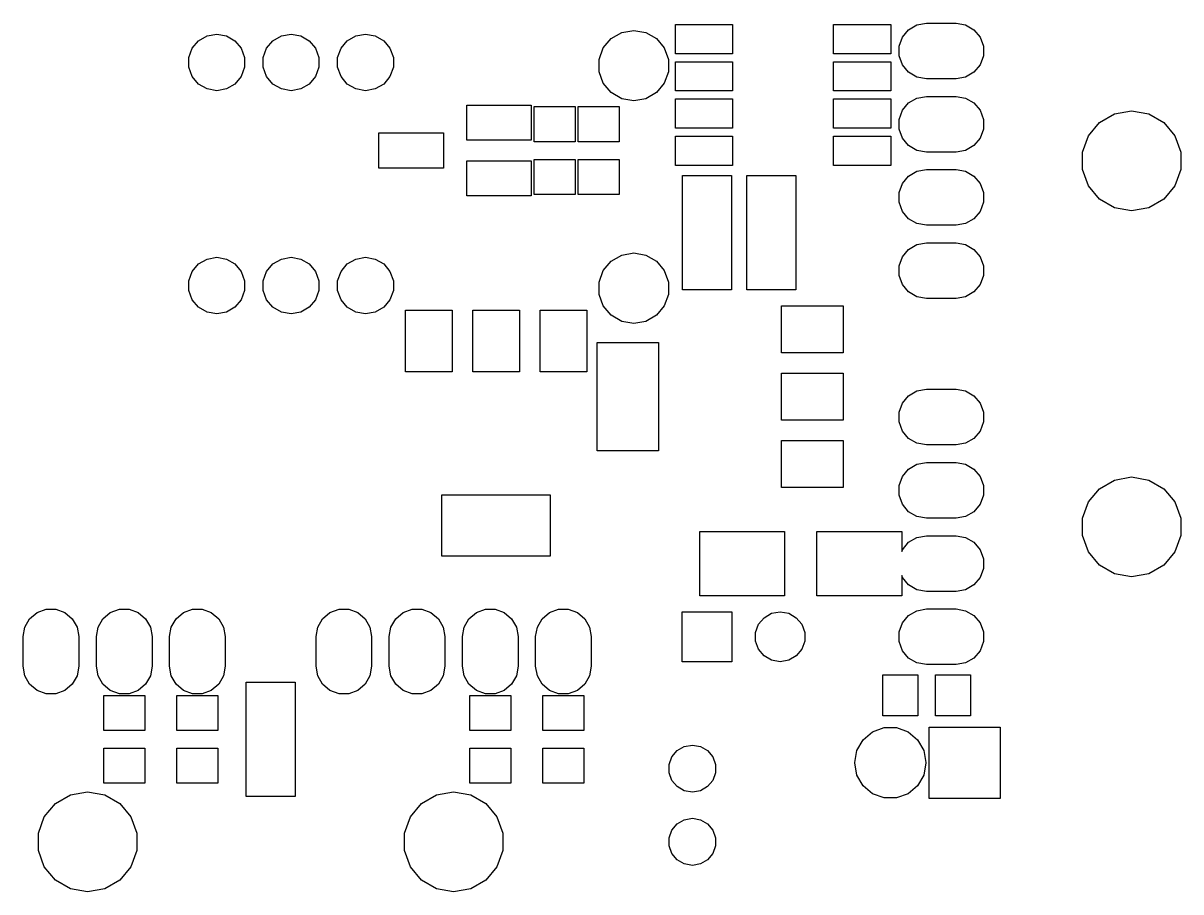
# Model space of a CAD drawing. Extents: x 0.3 to 75.7, y -92.2 to -1.9.
# Drawn here: x 35.65 to 75.18, y -92.21 to -62.55 of the extents above; entities that cross this region are included whole.
import ezdxf

# ---------------------------------------------------------------- set-up
doc = ezdxf.new("R2010")
doc.units = 0
doc.header["$MEASUREMENT"] = 0
doc.layers.add('BLACK', color=7, linetype='CONTINUOUS')

msp = doc.modelspace()

# ---------------------------------------------------------------- linework, layer by layer
at = {"layer": 'Black'}
for p, q in [((56.088, -62.8682), (56.5, -62.7956)), ((56.5, -62.7956), (56.912, -62.8682)), ((57.925, -63.595), (57.925, -62.595)), ((57.925, -62.595), (59.875, -62.595)), ((59.875, -62.595), (59.875, -63.595)), ((63.325, -63.595), (63.325, -62.595)), ((63.325, -62.595), (65.275, -62.595)), ((65.275, -62.595), (65.275, -63.595)), ((65.6717, -63.025), (65.8838, -62.7723)), ((65.8838, -62.7723), (66.1695, -62.6073)), ((66.1695, -62.6073), (66.4945, -62.55)), ((66.4945, -62.55), (67.5055, -62.55)), ((67.5055, -62.55), (67.8305, -62.6073)), ((67.8305, -62.6073), (68.1162, -62.7723)), ((68.1162, -62.7723), (68.3283, -63.025)), ((41.4237, -63.4072), (41.6393, -63.1502)), ((41.6393, -63.1502), (41.9297, -62.9826)), ((41.9297, -62.9826), (42.26, -62.9243)), ((42.26, -62.9243), (42.5903, -62.9826)), ((42.5903, -62.9826), (42.8807, -63.1502)), ((42.8807, -63.1502), (43.0963, -63.4072)), ((43.9637, -63.4072), (44.1793, -63.1502)), ((44.1793, -63.1502), (44.4697, -62.9826)), ((44.4697, -62.9826), (44.8, -62.9243)), ((44.8, -62.9243), (45.1303, -62.9826)), ((45.1303, -62.9826), (45.4207, -63.1502)), ((45.4207, -63.1502), (45.6363, -63.4072)), ((46.5037, -63.4072), (46.7193, -63.1502)), ((46.7193, -63.1502), (47.0097, -62.9826)), ((47.0097, -62.9826), (47.34, -62.9243)), ((47.34, -62.9243), (47.6703, -62.9826)), ((47.6703, -62.9826), (47.9607, -63.1502)), ((47.9607, -63.1502), (48.1763, -63.4072)), ((55.4568, -63.3979), (55.7257, -63.0774)), ((55.7257, -63.0774), (56.088, -62.8682)), ((56.912, -62.8682), (57.2743, -63.0774)), ((57.2743, -63.0774), (57.5432, -63.3979)), ((65.5589, -63.335), (65.6717, -63.025)), ((68.3283, -63.025), (68.4411, -63.335)), ((41.309, -63.7223), (41.4237, -63.4072)), ((43.0963, -63.4072), (43.211, -63.7223)), ((43.849, -63.7223), (43.9637, -63.4072)), ((45.6363, -63.4072), (45.751, -63.7223)), ((46.389, -63.7223), (46.5037, -63.4072)), ((48.1763, -63.4072), (48.291, -63.7223)), ((55.3137, -63.791), (55.4568, -63.3979)), ((57.5432, -63.3979), (57.6863, -63.791)), ((59.875, -63.595), (57.925, -63.595)), ((65.275, -63.595), (63.325, -63.595)), ((65.5589, -63.665), (65.5589, -63.335)), ((68.4411, -63.335), (68.4411, -63.665)), ((41.309, -64.0577), (41.309, -63.7223)), ((43.211, -63.7223), (43.211, -64.0577)), ((43.849, -64.0577), (43.849, -63.7223)), ((45.751, -63.7223), (45.751, -64.0577)), ((46.389, -64.0577), (46.389, -63.7223)), ((48.291, -63.7223), (48.291, -64.0577)), ((55.3137, -64.2093), (55.3137, -63.791)), ((57.6863, -63.791), (57.6863, -64.2093)), ((57.925, -64.865), (57.925, -63.865)), ((57.925, -63.865), (59.875, -63.865)), ((59.875, -63.865), (59.875, -64.865)), ((63.325, -64.865), (63.325, -63.865)), ((63.325, -63.865), (65.275, -63.865)), ((65.275, -63.865), (65.275, -64.865)), ((65.6717, -63.975), (65.5589, -63.665)), ((65.8838, -64.2277), (65.6717, -63.975)), ((68.3283, -63.975), (68.1162, -64.2277)), ((68.4411, -63.665), (68.3283, -63.975)), ((41.4237, -64.3728), (41.309, -64.0577)), ((41.6393, -64.6298), (41.4237, -64.3728)), ((43.0963, -64.3728), (42.8807, -64.6298)), ((43.211, -64.0577), (43.0963, -64.3728)), ((43.9637, -64.3728), (43.849, -64.0577)), ((44.1793, -64.6298), (43.9637, -64.3728)), ((45.6363, -64.3728), (45.4207, -64.6298)), ((45.751, -64.0577), (45.6363, -64.3728)), ((46.5037, -64.3728), (46.389, -64.0577)), ((46.7193, -64.6298), (46.5037, -64.3728)), ((48.1763, -64.3728), (47.9607, -64.6298)), ((48.291, -64.0577), (48.1763, -64.3728)), ((55.4568, -64.6025), (55.3137, -64.2093)), ((57.6863, -64.2093), (57.5432, -64.6025)), ((66.1695, -64.3927), (65.8838, -64.2277)), ((66.4945, -64.45), (66.1695, -64.3927)), ((67.8305, -64.3927), (67.5055, -64.45)), ((68.1162, -64.2277), (67.8305, -64.3927)), ((41.9297, -64.7974), (41.6393, -64.6298)), ((42.26, -64.8557), (41.9297, -64.7974)), ((42.5903, -64.7974), (42.26, -64.8557)), ((42.8807, -64.6298), (42.5903, -64.7974)), ((44.4697, -64.7974), (44.1793, -64.6298)), ((44.8, -64.8557), (44.4697, -64.7974)), ((45.1303, -64.7974), (44.8, -64.8557)), ((45.4207, -64.6298), (45.1303, -64.7974)), ((47.0097, -64.7974), (46.7193, -64.6298)), ((47.34, -64.8557), (47.0097, -64.7974)), ((47.6703, -64.7974), (47.34, -64.8557)), ((47.9607, -64.6298), (47.6703, -64.7974)), ((55.7257, -64.9229), (55.4568, -64.6025)), ((57.5432, -64.6025), (57.2743, -64.9229)), ((67.5055, -64.45), (66.4945, -64.45)), ((56.088, -65.1321), (55.7257, -64.9229)), ((56.5, -65.2047), (56.088, -65.1321)), ((56.912, -65.1321), (56.5, -65.2047)), ((57.2743, -64.9229), (56.912, -65.1321)), ((59.875, -64.865), (57.925, -64.865)), ((57.925, -66.135), (57.925, -65.135)), ((57.925, -65.135), (59.875, -65.135)), ((59.875, -65.135), (59.875, -66.135)), ((65.275, -64.865), (63.325, -64.865)), ((63.325, -66.135), (63.325, -65.135)), ((63.325, -65.135), (65.275, -65.135)), ((65.275, -65.135), (65.275, -66.135)), ((65.8838, -65.2723), (66.1695, -65.1073)), ((66.1695, -65.1073), (66.4945, -65.05)), ((66.4945, -65.05), (67.5055, -65.05)), ((67.5055, -65.05), (67.8305, -65.1073)), ((67.8305, -65.1073), (68.1162, -65.2723)), ((50.8007, -66.55), (50.8007, -65.3499)), ((50.8007, -65.3499), (53.0016, -65.3499)), ((53.0016, -65.3499), (53.0016, -66.55)), ((53.1, -66.6), (53.1, -65.4)), ((53.1, -65.4), (54.5, -65.4)), ((54.5, -65.4), (54.5, -66.6)), ((54.6, -66.6), (54.6, -65.4)), ((54.6, -65.4), (56, -65.4)), ((56, -65.4), (56, -66.6)), ((65.5589, -65.835), (65.6717, -65.525)), ((65.6717, -65.525), (65.8838, -65.2723)), ((68.1162, -65.2723), (68.3283, -65.525)), ((68.3283, -65.525), (68.4411, -65.835)), ((72.9163, -65.6464), (73.5, -65.5435)), ((73.5, -65.5435), (74.0837, -65.6464)), ((65.5589, -66.165), (65.5589, -65.835)), ((68.4411, -65.835), (68.4411, -66.165)), ((72.0221, -66.3968), (72.4031, -65.9428)), ((72.4031, -65.9428), (72.9163, -65.6464)), ((74.0837, -65.6464), (74.5969, -65.9428)), ((74.5969, -65.9428), (74.9779, -66.3968)), ((47.7984, -67.5001), (47.7984, -66.2999)), ((47.7984, -66.2999), (49.9993, -66.2999)), ((49.9993, -66.2999), (49.9993, -67.5001)), ((59.875, -66.135), (57.925, -66.135)), ((57.925, -67.405), (57.925, -66.405)), ((57.925, -66.405), (59.875, -66.405)), ((59.875, -66.405), (59.875, -67.405)), ((65.275, -66.135), (63.325, -66.135)), ((63.325, -67.405), (63.325, -66.405)), ((63.325, -66.405), (65.275, -66.405)), ((65.275, -66.405), (65.275, -67.405)), ((65.6717, -66.475), (65.5589, -66.165)), ((68.4411, -66.165), (68.3283, -66.475)), ((71.8194, -66.9537), (72.0221, -66.3968)), ((74.9779, -66.3968), (75.1806, -66.9537)), ((53.0016, -66.55), (50.8007, -66.55)), ((54.5, -66.6), (53.1, -66.6)), ((56, -66.6), (54.6, -66.6)), ((65.8838, -66.7277), (65.6717, -66.475)), ((66.1695, -66.8927), (65.8838, -66.7277)), ((68.1162, -66.7277), (67.8305, -66.8927)), ((68.3283, -66.475), (68.1162, -66.7277)), ((53.1, -68.4), (53.1, -67.2)), ((53.1, -67.2), (54.5, -67.2)), ((54.5, -67.2), (54.5, -68.4)), ((54.6, -68.4), (54.6, -67.2)), ((54.6, -67.2), (56, -67.2)), ((56, -67.2), (56, -68.4)), ((66.4945, -66.95), (66.1695, -66.8927)), ((67.5055, -66.95), (66.4945, -66.95)), ((67.8305, -66.8927), (67.5055, -66.95)), ((71.8194, -67.5463), (71.8194, -66.9537)), ((75.1806, -66.9537), (75.1806, -67.5463)), ((49.9993, -67.5001), (47.7984, -67.5001)), ((50.8007, -68.45), (50.8007, -67.2499)), ((50.8007, -67.2499), (53.0016, -67.2499)), ((53.0016, -67.2499), (53.0016, -68.45)), ((59.875, -67.405), (57.925, -67.405)), ((65.275, -67.405), (63.325, -67.405)), ((66.1695, -67.6073), (66.4945, -67.55)), ((66.4945, -67.55), (67.5055, -67.55)), ((67.5055, -67.55), (67.8305, -67.6073)), ((72.0221, -68.1032), (71.8194, -67.5463)), ((75.1806, -67.5463), (74.9779, -68.1032)), ((58.165, -69.0174), (58.165, -67.7474)), ((58.165, -67.7474), (59.835, -67.7474)), ((59.835, -67.7474), (59.835, -69.1126)), ((60.365, -69.0174), (60.365, -67.7474)), ((60.365, -67.7474), (62.035, -67.7474)), ((62.035, -67.7474), (62.035, -69.1126)), ((65.6717, -68.025), (65.8838, -67.7723)), ((65.8838, -67.7723), (66.1695, -67.6073)), ((67.8305, -67.6073), (68.1162, -67.7723)), ((68.1162, -67.7723), (68.3283, -68.025)), ((65.5589, -68.335), (65.6717, -68.025)), ((65.5589, -68.665), (65.5589, -68.335)), ((68.3283, -68.025), (68.4411, -68.335)), ((68.4411, -68.335), (68.4411, -68.665)), ((72.4031, -68.5572), (72.0221, -68.1032)), ((74.9779, -68.1032), (74.5969, -68.5572)), ((53.0016, -68.45), (50.8007, -68.45)), ((54.5, -68.4), (53.1, -68.4)), ((56, -68.4), (54.6, -68.4)), ((65.6717, -68.975), (65.5589, -68.665)), ((68.4411, -68.665), (68.3283, -68.975)), ((72.9163, -68.8536), (72.4031, -68.5572)), ((74.5969, -68.5572), (74.0837, -68.8536)), ((58.165, -70.2874), (58.165, -69.0174)), ((59.835, -69.1126), (59.835, -70.3826)), ((60.365, -70.2874), (60.365, -69.0174)), ((62.035, -69.1126), (62.035, -70.3826)), ((65.8838, -69.2277), (65.6717, -68.975)), ((68.3283, -68.975), (68.1162, -69.2277)), ((73.5, -68.9565), (72.9163, -68.8536)), ((74.0837, -68.8536), (73.5, -68.9565)), ((66.1695, -69.3927), (65.8838, -69.2277)), ((66.4945, -69.45), (66.1695, -69.3927)), ((67.5055, -69.45), (66.4945, -69.45)), ((67.8305, -69.3927), (67.5055, -69.45)), ((68.1162, -69.2277), (67.8305, -69.3927)), ((58.165, -71.6526), (58.165, -70.2874)), ((60.365, -71.6526), (60.365, -70.2874)), ((65.6717, -70.525), (65.8838, -70.2723)), ((65.8838, -70.2723), (66.1695, -70.1073)), ((66.1695, -70.1073), (66.4945, -70.05)), ((66.4945, -70.05), (67.5055, -70.05)), ((67.5055, -70.05), (67.8305, -70.1073)), ((67.8305, -70.1073), (68.1162, -70.2723)), ((68.1162, -70.2723), (68.3283, -70.525)), ((41.6393, -70.7702), (41.9297, -70.6026)), ((41.9297, -70.6026), (42.26, -70.5443)), ((42.26, -70.5443), (42.5903, -70.6026)), ((42.5903, -70.6026), (42.8807, -70.7702)), ((44.1793, -70.7702), (44.4697, -70.6026)), ((44.4697, -70.6026), (44.8, -70.5443)), ((44.8, -70.5443), (45.1303, -70.6026)), ((45.1303, -70.6026), (45.4207, -70.7702)), ((46.7193, -70.7702), (47.0097, -70.6026)), ((47.0097, -70.6026), (47.34, -70.5443)), ((47.34, -70.5443), (47.6703, -70.6026)), ((47.6703, -70.6026), (47.9607, -70.7702)), ((55.4568, -70.9975), (55.7257, -70.6771)), ((55.7257, -70.6771), (56.088, -70.4679)), ((56.088, -70.4679), (56.5, -70.3953)), ((56.5, -70.3953), (56.912, -70.4679)), ((56.912, -70.4679), (57.2743, -70.6771)), ((57.2743, -70.6771), (57.5432, -70.9975)), ((59.835, -70.3826), (59.835, -71.6526)), ((62.035, -70.3826), (62.035, -71.6526)), ((65.5589, -70.835), (65.6717, -70.525)), ((68.3283, -70.525), (68.4411, -70.835)), ((41.309, -71.3423), (41.4237, -71.0272)), ((41.4237, -71.0272), (41.6393, -70.7702)), ((42.8807, -70.7702), (43.0963, -71.0272)), ((43.0963, -71.0272), (43.211, -71.3423)), ((43.849, -71.3423), (43.9637, -71.0272)), ((43.9637, -71.0272), (44.1793, -70.7702)), ((45.4207, -70.7702), (45.6363, -71.0272)), ((45.6363, -71.0272), (45.751, -71.3423)), ((46.389, -71.3423), (46.5037, -71.0272)), ((46.5037, -71.0272), (46.7193, -70.7702)), ((47.9607, -70.7702), (48.1763, -71.0272)), ((48.1763, -71.0272), (48.291, -71.3423)), ((55.3137, -71.3907), (55.4568, -70.9975)), ((57.5432, -70.9975), (57.6863, -71.3907)), ((65.5589, -71.165), (65.5589, -70.835)), ((68.4411, -70.835), (68.4411, -71.165)), ((41.309, -71.6777), (41.309, -71.3423)), ((43.211, -71.3423), (43.211, -71.6777)), ((43.849, -71.6777), (43.849, -71.3423)), ((45.751, -71.3423), (45.751, -71.6777)), ((46.389, -71.6777), (46.389, -71.3423)), ((48.291, -71.3423), (48.291, -71.6777)), ((55.3137, -71.809), (55.3137, -71.3907)), ((57.6863, -71.3907), (57.6863, -71.809)), ((65.6717, -71.475), (65.5589, -71.165)), ((65.8838, -71.7277), (65.6717, -71.475)), ((68.3283, -71.475), (68.1162, -71.7277)), ((68.4411, -71.165), (68.3283, -71.475)), ((41.4237, -71.9928), (41.309, -71.6777)), ((43.211, -71.6777), (43.0963, -71.9928)), ((43.9637, -71.9928), (43.849, -71.6777)), ((45.751, -71.6777), (45.6363, -71.9928)), ((46.5037, -71.9928), (46.389, -71.6777)), ((48.291, -71.6777), (48.1763, -71.9928)), ((55.4568, -72.2021), (55.3137, -71.809)), ((57.6863, -71.809), (57.5432, -72.2021)), ((59.835, -71.6526), (58.165, -71.6526)), ((62.035, -71.6526), (60.365, -71.6526)), ((66.1695, -71.8927), (65.8838, -71.7277)), ((66.4945, -71.95), (66.1695, -71.8927)), ((67.8305, -71.8927), (67.5055, -71.95)), ((68.1162, -71.7277), (67.8305, -71.8927)), ((41.6393, -72.2497), (41.4237, -71.9928)), ((41.9297, -72.4174), (41.6393, -72.2497)), ((42.8807, -72.2497), (42.5903, -72.4174)), ((43.0963, -71.9928), (42.8807, -72.2497)), ((44.1793, -72.2497), (43.9637, -71.9928)), ((44.4697, -72.4174), (44.1793, -72.2497)), ((45.4207, -72.2497), (45.1303, -72.4174)), ((45.6363, -71.9928), (45.4207, -72.2497)), ((46.7193, -72.2497), (46.5037, -71.9928)), ((47.0097, -72.4174), (46.7193, -72.2497)), ((47.9607, -72.2497), (47.6703, -72.4174)), ((48.1763, -71.9928), (47.9607, -72.2497)), ((55.7257, -72.5226), (55.4568, -72.2021)), ((57.5432, -72.2021), (57.2743, -72.5226)), ((61.55, -73.8), (61.55, -72.2)), ((61.55, -72.2), (63.65, -72.2)), ((63.65, -72.2), (63.65, -73.8)), ((67.5055, -71.95), (66.4945, -71.95)), ((42.26, -72.4757), (41.9297, -72.4174)), ((42.5903, -72.4174), (42.26, -72.4757)), ((44.8, -72.4757), (44.4697, -72.4174)), ((45.1303, -72.4174), (44.8, -72.4757)), ((47.34, -72.4757), (47.0097, -72.4174)), ((47.6703, -72.4174), (47.34, -72.4757)), ((48.7, -74.45), (48.7, -72.35)), ((48.7, -72.35), (50.3, -72.35)), ((50.3, -72.35), (50.3, -74.45)), ((51, -74.45), (51, -72.35)), ((51, -72.35), (52.6, -72.35)), ((52.6, -72.35), (52.6, -74.45)), ((53.3, -74.45), (53.3, -72.35)), ((53.3, -72.35), (54.9, -72.35)), ((54.9, -72.35), (54.9, -74.45)), ((56.088, -72.7318), (55.7257, -72.5226)), ((56.5, -72.8044), (56.088, -72.7318)), ((56.912, -72.7318), (56.5, -72.8044)), ((57.2743, -72.5226), (56.912, -72.7318)), ((55.25, -77.15), (55.25, -73.45)), ((55.25, -73.45), (57.35, -73.45)), ((57.35, -73.45), (57.35, -77.15)), ((63.65, -73.8), (61.55, -73.8)), ((50.3, -74.45), (48.7, -74.45)), ((52.6, -74.45), (51, -74.45)), ((54.9, -74.45), (53.3, -74.45)), ((61.55, -76.1), (61.55, -74.5)), ((61.55, -74.5), (63.65, -74.5)), ((63.65, -74.5), (63.65, -76.1)), ((65.8838, -75.2723), (66.1695, -75.1073)), ((66.1695, -75.1073), (66.4945, -75.05)), ((66.4945, -75.05), (67.5055, -75.05)), ((67.5055, -75.05), (67.8305, -75.1073)), ((67.8305, -75.1073), (68.1162, -75.2723)), ((65.6717, -75.525), (65.8838, -75.2723)), ((68.1162, -75.2723), (68.3283, -75.525)), ((65.5589, -75.835), (65.6717, -75.525)), ((65.5589, -76.165), (65.5589, -75.835)), ((68.3283, -75.525), (68.4411, -75.835)), ((68.4411, -75.835), (68.4411, -76.165)), ((63.65, -76.1), (61.55, -76.1)), ((65.6717, -76.475), (65.5589, -76.165)), ((68.4411, -76.165), (68.3283, -76.475)), ((65.8838, -76.7277), (65.6717, -76.475)), ((68.3283, -76.475), (68.1162, -76.7277)), ((61.55, -78.4), (61.55, -76.8)), ((61.55, -76.8), (63.65, -76.8)), ((63.65, -76.8), (63.65, -78.4)), ((66.1695, -76.8927), (65.8838, -76.7277)), ((66.4945, -76.95), (66.1695, -76.8927)), ((67.5055, -76.95), (66.4945, -76.95)), ((67.8305, -76.8927), (67.5055, -76.95)), ((68.1162, -76.7277), (67.8305, -76.8927)), ((57.35, -77.15), (55.25, -77.15)), ((65.6717, -78.025), (65.8838, -77.7723)), ((65.8838, -77.7723), (66.1695, -77.6073)), ((66.1695, -77.6073), (66.4945, -77.55)), ((66.4945, -77.55), (67.5055, -77.55)), ((67.5055, -77.55), (67.8305, -77.6073)), ((67.8305, -77.6073), (68.1162, -77.7723)), ((68.1162, -77.7723), (68.3283, -78.025)), ((65.5589, -78.335), (65.6717, -78.025)), ((68.3283, -78.025), (68.4411, -78.335)), ((72.4031, -78.4427), (72.9163, -78.1464)), ((72.9163, -78.1464), (73.5, -78.0435)), ((73.5, -78.0435), (74.0837, -78.1464)), ((74.0837, -78.1464), (74.5969, -78.4427)), ((49.95, -80.75), (49.95, -78.65)), ((49.95, -78.65), (53.65, -78.65)), ((53.65, -78.65), (53.65, -80.75)), ((63.65, -78.4), (61.55, -78.4)), ((65.5589, -78.665), (65.5589, -78.335)), ((65.6717, -78.975), (65.5589, -78.665)), ((68.4411, -78.665), (68.3283, -78.975)), ((68.4411, -78.335), (68.4411, -78.665)), ((72.0221, -78.8968), (72.4031, -78.4427)), ((74.5969, -78.4427), (74.9779, -78.8968)), ((65.8838, -79.2277), (65.6717, -78.975)), ((68.3283, -78.975), (68.1162, -79.2277)), ((71.8194, -79.4537), (72.0221, -78.8968)), ((74.9779, -78.8968), (75.1806, -79.4537)), ((66.1695, -79.3927), (65.8838, -79.2277)), ((66.4945, -79.45), (66.1695, -79.3927)), ((67.5055, -79.45), (66.4945, -79.45)), ((67.8305, -79.3927), (67.5055, -79.45)), ((68.1162, -79.2277), (67.8305, -79.3927)), ((71.8194, -80.0463), (71.8194, -79.4537)), ((75.1806, -79.4537), (75.1806, -80.0463)), ((58.7513, -82.1004), (58.7513, -79.8996)), ((58.7513, -79.8996), (61.6507, -79.8996)), ((61.6507, -79.8996), (61.6507, -82.1004)), ((62.7493, -82.1004), (62.7493, -79.8996)), ((62.7493, -79.8996), (65.6487, -79.8996)), ((65.6487, -79.8996), (65.6487, -80.5884)), ((65.8838, -80.2723), (66.1695, -80.1073)), ((66.1695, -80.1073), (66.4945, -80.05)), ((66.4945, -80.05), (67.5055, -80.05)), ((67.5055, -80.05), (67.8305, -80.1073)), ((67.8305, -80.1073), (68.1162, -80.2723)), ((72.0221, -80.6032), (71.8194, -80.0463)), ((75.1806, -80.0463), (74.9779, -80.6032)), ((65.6487, -80.5884), (65.6717, -80.525)), ((65.6717, -80.525), (65.8838, -80.2723)), ((68.1162, -80.2723), (68.3283, -80.525)), ((68.3283, -80.525), (68.4411, -80.835)), ((72.4031, -81.0572), (72.0221, -80.6032)), ((74.9779, -80.6032), (74.5969, -81.0572)), ((53.65, -80.75), (49.95, -80.75)), ((68.4411, -80.835), (68.4411, -81.165)), ((65.6717, -81.475), (65.6487, -81.4116)), ((65.6487, -81.4116), (65.6487, -82.1004)), ((68.4411, -81.165), (68.3283, -81.475)), ((72.9163, -81.3536), (72.4031, -81.0572)), ((73.5, -81.4565), (72.9163, -81.3536)), ((74.0837, -81.3536), (73.5, -81.4565)), ((74.5969, -81.0572), (74.0837, -81.3536)), ((65.8838, -81.7277), (65.6717, -81.475)), ((66.1695, -81.8927), (65.8838, -81.7277)), ((68.1162, -81.7277), (67.8305, -81.8927)), ((68.3283, -81.475), (68.1162, -81.7277)), ((61.6507, -82.1004), (58.7513, -82.1004)), ((65.6487, -82.1004), (62.7493, -82.1004)), ((66.4945, -81.95), (66.1695, -81.8927)), ((67.5055, -81.95), (66.4945, -81.95)), ((67.8305, -81.8927), (67.5055, -81.95)), ((36.125, -82.6717), (36.435, -82.5589)), ((36.435, -82.5589), (36.765, -82.5589)), ((36.765, -82.5589), (37.075, -82.6717)), ((38.625, -82.6717), (38.935, -82.5589)), ((38.935, -82.5589), (39.265, -82.5589)), ((39.265, -82.5589), (39.575, -82.6717)), ((41.125, -82.6717), (41.435, -82.5589)), ((41.435, -82.5589), (41.765, -82.5589)), ((41.765, -82.5589), (42.075, -82.6717)), ((46.125, -82.6717), (46.435, -82.5589)), ((46.435, -82.5589), (46.765, -82.5589)), ((46.765, -82.5589), (47.075, -82.6717)), ((48.625, -82.6717), (48.935, -82.5589)), ((48.935, -82.5589), (49.265, -82.5589)), ((49.265, -82.5589), (49.575, -82.6717)), ((51.125, -82.6717), (51.435, -82.5589)), ((51.435, -82.5589), (51.765, -82.5589)), ((51.765, -82.5589), (52.075, -82.6717)), ((53.625, -82.6717), (53.935, -82.5589)), ((53.935, -82.5589), (54.265, -82.5589)), ((54.265, -82.5589), (54.575, -82.6717)), ((65.8838, -82.7723), (66.1695, -82.6073)), ((66.1695, -82.6073), (66.4945, -82.55)), ((66.4945, -82.55), (67.5055, -82.55)), ((67.5055, -82.55), (67.8305, -82.6073)), ((67.8305, -82.6073), (68.1162, -82.7723)), ((35.7073, -83.1695), (35.8723, -82.8838)), ((35.8723, -82.8838), (36.125, -82.6717)), ((37.075, -82.6717), (37.3277, -82.8838)), ((37.3277, -82.8838), (37.4927, -83.1695)), ((38.2073, -83.1695), (38.3723, -82.8838)), ((38.3723, -82.8838), (38.625, -82.6717)), ((39.575, -82.6717), (39.8277, -82.8838)), ((39.8277, -82.8838), (39.9927, -83.1695)), ((40.7073, -83.1695), (40.8723, -82.8838)), ((40.8723, -82.8838), (41.125, -82.6717)), ((42.075, -82.6717), (42.3277, -82.8838)), ((42.3277, -82.8838), (42.4927, -83.1695)), ((45.7073, -83.1695), (45.8723, -82.8838)), ((45.8723, -82.8838), (46.125, -82.6717)), ((47.075, -82.6717), (47.3277, -82.8838)), ((47.3277, -82.8838), (47.4927, -83.1695)), ((48.2073, -83.1695), (48.3723, -82.8838)), ((48.3723, -82.8838), (48.625, -82.6717)), ((49.575, -82.6717), (49.8277, -82.8838)), ((49.8277, -82.8838), (49.9927, -83.1695)), ((50.7073, -83.1695), (50.8723, -82.8838)), ((50.8723, -82.8838), (51.125, -82.6717)), ((52.075, -82.6717), (52.3277, -82.8838)), ((52.3277, -82.8838), (52.4927, -83.1695)), ((53.2073, -83.1695), (53.3723, -82.8838)), ((53.3723, -82.8838), (53.625, -82.6717)), ((54.575, -82.6717), (54.8277, -82.8838)), ((54.8277, -82.8838), (54.9927, -83.1695)), ((58.15, -84.35), (58.15, -82.65)), ((58.15, -82.65), (59.85, -82.65)), ((59.85, -82.65), (59.85, -84.35)), ((60.7611, -83.0734), (60.9515, -82.8464)), ((60.9515, -82.8464), (61.2082, -82.6982)), ((61.2082, -82.6982), (61.5, -82.6468)), ((61.5, -82.6468), (61.7918, -82.6982)), ((61.7918, -82.6982), (62.0485, -82.8464)), ((62.0485, -82.8464), (62.2389, -83.0734)), ((65.6717, -83.025), (65.8838, -82.7723)), ((68.1162, -82.7723), (68.3283, -83.025)), ((35.65, -83.4945), (35.7073, -83.1695)), ((37.4927, -83.1695), (37.55, -83.4945)), ((38.15, -83.4945), (38.2073, -83.1695)), ((39.9927, -83.1695), (40.05, -83.4945)), ((40.65, -83.4945), (40.7073, -83.1695)), ((42.4927, -83.1695), (42.55, -83.4945)), ((45.65, -83.4945), (45.7073, -83.1695)), ((47.4927, -83.1695), (47.55, -83.4945)), ((48.15, -83.4945), (48.2073, -83.1695)), ((49.9927, -83.1695), (50.05, -83.4945)), ((50.65, -83.4945), (50.7073, -83.1695)), ((52.4927, -83.1695), (52.55, -83.4945)), ((53.15, -83.4945), (53.2073, -83.1695)), ((54.9927, -83.1695), (55.05, -83.4945)), ((60.6597, -83.3518), (60.7611, -83.0734)), ((60.6597, -83.6482), (60.6597, -83.3518)), ((62.2389, -83.0734), (62.3403, -83.3518)), ((62.3403, -83.3518), (62.3403, -83.6482)), ((65.5589, -83.335), (65.6717, -83.025)), ((65.5589, -83.665), (65.5589, -83.335)), ((68.3283, -83.025), (68.4411, -83.335)), ((68.4411, -83.335), (68.4411, -83.665)), ((35.65, -84.5055), (35.65, -83.4945)), ((37.55, -83.4945), (37.55, -84.5055)), ((38.15, -84.5055), (38.15, -83.4945)), ((40.05, -83.4945), (40.05, -84.5055)), ((40.65, -84.5055), (40.65, -83.4945)), ((42.55, -83.4945), (42.55, -84.5055)), ((45.65, -84.5055), (45.65, -83.4945)), ((47.55, -83.4945), (47.55, -84.5055)), ((48.15, -84.5055), (48.15, -83.4945)), ((50.05, -83.4945), (50.05, -84.5055)), ((50.65, -84.5055), (50.65, -83.4945)), ((52.55, -83.4945), (52.55, -84.5055)), ((53.15, -84.5055), (53.15, -83.4945)), ((55.05, -83.4945), (55.05, -84.5055)), ((60.7611, -83.9266), (60.6597, -83.6482)), ((62.3403, -83.6482), (62.2389, -83.9266)), ((65.6717, -83.975), (65.5589, -83.665)), ((68.4411, -83.665), (68.3283, -83.975)), ((60.9515, -84.1536), (60.7611, -83.9266)), ((61.2082, -84.3018), (60.9515, -84.1536)), ((62.0485, -84.1536), (61.7918, -84.3018)), ((62.2389, -83.9266), (62.0485, -84.1536)), ((65.8838, -84.2277), (65.6717, -83.975)), ((68.3283, -83.975), (68.1162, -84.2277)), ((35.7073, -84.8305), (35.65, -84.5055)), ((37.55, -84.5055), (37.4927, -84.8305)), ((38.2073, -84.8305), (38.15, -84.5055)), ((40.05, -84.5055), (39.9927, -84.8305)), ((40.7073, -84.8305), (40.65, -84.5055)), ((42.55, -84.5055), (42.4927, -84.8305)), ((45.7073, -84.8305), (45.65, -84.5055)), ((47.55, -84.5055), (47.4927, -84.8305)), ((48.2073, -84.8305), (48.15, -84.5055)), ((50.05, -84.5055), (49.9927, -84.8305)), ((50.7073, -84.8305), (50.65, -84.5055)), ((52.55, -84.5055), (52.4927, -84.8305)), ((53.2073, -84.8305), (53.15, -84.5055)), ((55.05, -84.5055), (54.9927, -84.8305)), ((59.85, -84.35), (58.15, -84.35)), ((61.5, -84.3532), (61.2082, -84.3018)), ((61.7918, -84.3018), (61.5, -84.3532)), ((66.1695, -84.3927), (65.8838, -84.2277)), ((66.4945, -84.45), (66.1695, -84.3927)), ((67.5055, -84.45), (66.4945, -84.45)), ((67.8305, -84.3927), (67.5055, -84.45)), ((68.1162, -84.2277), (67.8305, -84.3927)), ((35.8723, -85.1162), (35.7073, -84.8305)), ((37.4927, -84.8305), (37.3277, -85.1162)), ((38.3723, -85.1162), (38.2073, -84.8305)), ((39.9927, -84.8305), (39.8277, -85.1162)), ((40.8723, -85.1162), (40.7073, -84.8305)), ((42.4927, -84.8305), (42.3277, -85.1162)), ((45.8723, -85.1162), (45.7073, -84.8305)), ((47.4927, -84.8305), (47.3277, -85.1162)), ((48.3723, -85.1162), (48.2073, -84.8305)), ((49.9927, -84.8305), (49.8277, -85.1162)), ((50.8723, -85.1162), (50.7073, -84.8305)), ((52.4927, -84.8305), (52.3277, -85.1162)), ((53.3723, -85.1162), (53.2073, -84.8305)), ((54.9927, -84.8305), (54.8277, -85.1162)), ((65, -86.2), (65, -84.8)), ((65, -84.8), (66.2, -84.8)), ((66.2, -84.8), (66.2, -86.2)), ((66.8, -86.2), (66.8, -84.8)), ((66.8, -84.8), (68, -84.8)), ((68, -84.8), (68, -86.2)), ((36.125, -85.3283), (35.8723, -85.1162)), ((36.435, -85.4411), (36.125, -85.3283)), ((37.075, -85.3283), (36.765, -85.4411)), ((37.3277, -85.1162), (37.075, -85.3283)), ((38.625, -85.3283), (38.3723, -85.1162)), ((38.935, -85.4411), (38.625, -85.3283)), ((39.575, -85.3283), (39.265, -85.4411)), ((39.8277, -85.1162), (39.575, -85.3283)), ((41.125, -85.3283), (40.8723, -85.1162)), ((41.435, -85.4411), (41.125, -85.3283)), ((42.075, -85.3283), (41.765, -85.4411)), ((42.3277, -85.1162), (42.075, -85.3283)), ((43.265, -86.3174), (43.265, -85.0474)), ((43.265, -85.0474), (44.935, -85.0474)), ((44.935, -85.0474), (44.935, -86.4126)), ((46.125, -85.3283), (45.8723, -85.1162)), ((46.435, -85.4411), (46.125, -85.3283)), ((47.075, -85.3283), (46.765, -85.4411)), ((47.3277, -85.1162), (47.075, -85.3283)), ((48.625, -85.3283), (48.3723, -85.1162)), ((48.935, -85.4411), (48.625, -85.3283)), ((49.575, -85.3283), (49.265, -85.4411)), ((49.8277, -85.1162), (49.575, -85.3283)), ((51.125, -85.3283), (50.8723, -85.1162)), ((51.435, -85.4411), (51.125, -85.3283)), ((52.075, -85.3283), (51.765, -85.4411)), ((52.3277, -85.1162), (52.075, -85.3283)), ((53.625, -85.3283), (53.3723, -85.1162)), ((53.935, -85.4411), (53.625, -85.3283)), ((54.575, -85.3283), (54.265, -85.4411)), ((54.8277, -85.1162), (54.575, -85.3283)), ((36.765, -85.4411), (36.435, -85.4411)), ((38.4, -86.7), (38.4, -85.5)), ((38.4, -85.5), (39.8, -85.5)), ((39.265, -85.4411), (38.935, -85.4411)), ((39.8, -85.5), (39.8, -86.7)), ((40.9, -86.7), (40.9, -85.5)), ((40.9, -85.5), (42.3, -85.5)), ((41.765, -85.4411), (41.435, -85.4411)), ((42.3, -85.5), (42.3, -86.7)), ((46.765, -85.4411), (46.435, -85.4411)), ((49.265, -85.4411), (48.935, -85.4411)), ((50.9, -86.7), (50.9, -85.5)), ((50.9, -85.5), (52.3, -85.5)), ((51.765, -85.4411), (51.435, -85.4411)), ((52.3, -85.5), (52.3, -86.7)), ((53.4, -86.7), (53.4, -85.5)), ((53.4, -85.5), (54.8, -85.5)), ((54.265, -85.4411), (53.935, -85.4411)), ((54.8, -85.5), (54.8, -86.7)), ((43.265, -87.5874), (43.265, -86.3174)), ((44.935, -86.4126), (44.935, -87.6826)), ((66.2, -86.2), (65, -86.2)), ((68, -86.2), (66.8, -86.2)), ((39.8, -86.7), (38.4, -86.7)), ((42.3, -86.7), (40.9, -86.7)), ((52.3, -86.7), (50.9, -86.7)), ((54.8, -86.7), (53.4, -86.7)), ((64.3285, -87.0137), (64.652, -86.7423)), ((64.652, -86.7423), (65.0488, -86.5978)), ((65.0488, -86.5978), (65.4712, -86.5978)), ((65.4712, -86.5978), (65.868, -86.7423)), ((65.868, -86.7423), (66.1915, -87.0137)), ((66.584, -89.016), (66.584, -86.584)), ((66.584, -86.584), (69.016, -86.584)), ((69.016, -86.584), (69.016, -89.016)), ((38.4, -88.5), (38.4, -87.3)), ((38.4, -87.3), (39.8, -87.3)), ((39.8, -87.3), (39.8, -88.5)), ((40.9, -88.5), (40.9, -87.3)), ((40.9, -87.3), (42.3, -87.3)), ((42.3, -87.3), (42.3, -88.5)), ((50.9, -88.5), (50.9, -87.3)), ((50.9, -87.3), (52.3, -87.3)), ((52.3, -87.3), (52.3, -88.5)), ((53.4, -88.5), (53.4, -87.3)), ((53.4, -87.3), (54.8, -87.3)), ((54.8, -87.3), (54.8, -88.5)), ((57.9838, -87.3848), (58.2253, -87.2454)), ((58.2253, -87.2454), (58.5, -87.1969)), ((58.5, -87.1969), (58.7747, -87.2454)), ((58.7747, -87.2454), (59.0162, -87.3848)), ((64.1173, -87.3795), (64.3285, -87.0137)), ((66.1915, -87.0137), (66.4027, -87.3795)), ((43.265, -88.9526), (43.265, -87.5874)), ((44.935, -87.6826), (44.935, -88.9526)), ((57.7091, -87.8606), (57.8045, -87.5985)), ((57.8045, -87.5985), (57.9838, -87.3848)), ((59.0162, -87.3848), (59.1955, -87.5985)), ((59.1955, -87.5985), (59.2909, -87.8606)), ((64.044, -87.7954), (64.1173, -87.3795)), ((66.4027, -87.3795), (66.476, -87.7954)), ((57.7091, -88.1394), (57.7091, -87.8606)), ((57.8045, -88.4015), (57.7091, -88.1394)), ((59.2909, -88.1394), (59.1955, -88.4015)), ((59.2909, -87.8606), (59.2909, -88.1394)), ((64.044, -87.8046), (64.044, -87.7954)), ((64.1173, -88.2205), (64.044, -87.8046)), ((66.476, -87.8046), (66.4027, -88.2205)), ((66.476, -87.7954), (66.476, -87.8046)), ((39.8, -88.5), (38.4, -88.5)), ((42.3, -88.5), (40.9, -88.5)), ((52.3, -88.5), (50.9, -88.5)), ((54.8, -88.5), (53.4, -88.5)), ((57.9838, -88.6152), (57.8045, -88.4015)), ((59.1955, -88.4015), (59.0162, -88.6152)), ((64.3285, -88.5863), (64.1173, -88.2205)), ((66.4027, -88.2205), (66.1915, -88.5863)), ((36.7531, -89.1927), (37.2663, -88.8964)), ((37.2663, -88.8964), (37.85, -88.7935)), ((37.85, -88.7935), (38.4337, -88.8964)), ((38.4337, -88.8964), (38.9469, -89.1927)), ((49.2531, -89.1927), (49.7663, -88.8964)), ((49.7663, -88.8964), (50.35, -88.7935)), ((50.35, -88.7935), (50.9337, -88.8964)), ((50.9337, -88.8964), (51.4469, -89.1927)), ((58.2253, -88.7546), (57.9838, -88.6152)), ((58.5, -88.8031), (58.2253, -88.7546)), ((58.7747, -88.7546), (58.5, -88.8031)), ((59.0162, -88.6152), (58.7747, -88.7546)), ((64.652, -88.8577), (64.3285, -88.5863)), ((65.0488, -89.0022), (64.652, -88.8577)), ((65.868, -88.8577), (65.4712, -89.0022)), ((66.1915, -88.5863), (65.868, -88.8577)), ((36.3721, -89.6468), (36.7531, -89.1927)), ((38.9469, -89.1927), (39.3279, -89.6468)), ((44.935, -88.9526), (43.265, -88.9526)), ((48.8721, -89.6468), (49.2531, -89.1927)), ((51.4469, -89.1927), (51.8279, -89.6468)), ((65.4712, -89.0022), (65.0488, -89.0022)), ((69.016, -89.016), (66.584, -89.016)), ((36.1694, -90.2037), (36.3721, -89.6468)), ((39.3279, -89.6468), (39.5306, -90.2037)), ((48.6694, -90.2037), (48.8721, -89.6468)), ((51.8279, -89.6468), (52.0306, -90.2037)), ((58.2253, -89.7454), (58.5, -89.6969)), ((58.5, -89.6969), (58.7747, -89.7454)), ((57.7091, -90.3606), (57.8045, -90.0985)), ((57.8045, -90.0985), (57.9838, -89.8848)), ((57.9838, -89.8848), (58.2253, -89.7454)), ((58.7747, -89.7454), (59.0162, -89.8848)), ((59.0162, -89.8848), (59.1955, -90.0985)), ((59.1955, -90.0985), (59.2909, -90.3606)), ((36.1694, -90.7963), (36.1694, -90.2037)), ((39.5306, -90.2037), (39.5306, -90.7963)), ((48.6694, -90.7963), (48.6694, -90.2037)), ((52.0306, -90.2037), (52.0306, -90.7963)), ((57.7091, -90.6394), (57.7091, -90.3606)), ((59.2909, -90.3606), (59.2909, -90.6394)), ((36.3721, -91.3532), (36.1694, -90.7963)), ((39.5306, -90.7963), (39.3279, -91.3532)), ((48.8721, -91.3532), (48.6694, -90.7963)), ((52.0306, -90.7963), (51.8279, -91.3532)), ((57.8045, -90.9015), (57.7091, -90.6394)), ((57.9838, -91.1152), (57.8045, -90.9015)), ((59.1955, -90.9015), (59.0162, -91.1152)), ((59.2909, -90.6394), (59.1955, -90.9015)), ((58.2253, -91.2546), (57.9838, -91.1152)), ((58.5, -91.3031), (58.2253, -91.2546)), ((58.7747, -91.2546), (58.5, -91.3031)), ((59.0162, -91.1152), (58.7747, -91.2546)), ((36.7531, -91.8072), (36.3721, -91.3532)), ((39.3279, -91.3532), (38.9469, -91.8072)), ((49.2531, -91.8072), (48.8721, -91.3532)), ((51.8279, -91.3532), (51.4469, -91.8072)), ((37.2663, -92.1036), (36.7531, -91.8072)), ((37.85, -92.2065), (37.2663, -92.1036)), ((38.4337, -92.1036), (37.85, -92.2065)), ((38.9469, -91.8072), (38.4337, -92.1036)), ((49.7663, -92.1036), (49.2531, -91.8072)), ((50.35, -92.2065), (49.7663, -92.1036)), ((50.9337, -92.1036), (50.35, -92.2065)), ((51.4469, -91.8072), (50.9337, -92.1036))]:
    msp.add_line(p, q, dxfattribs=at)

doc.saveas('drawing.dxf')
